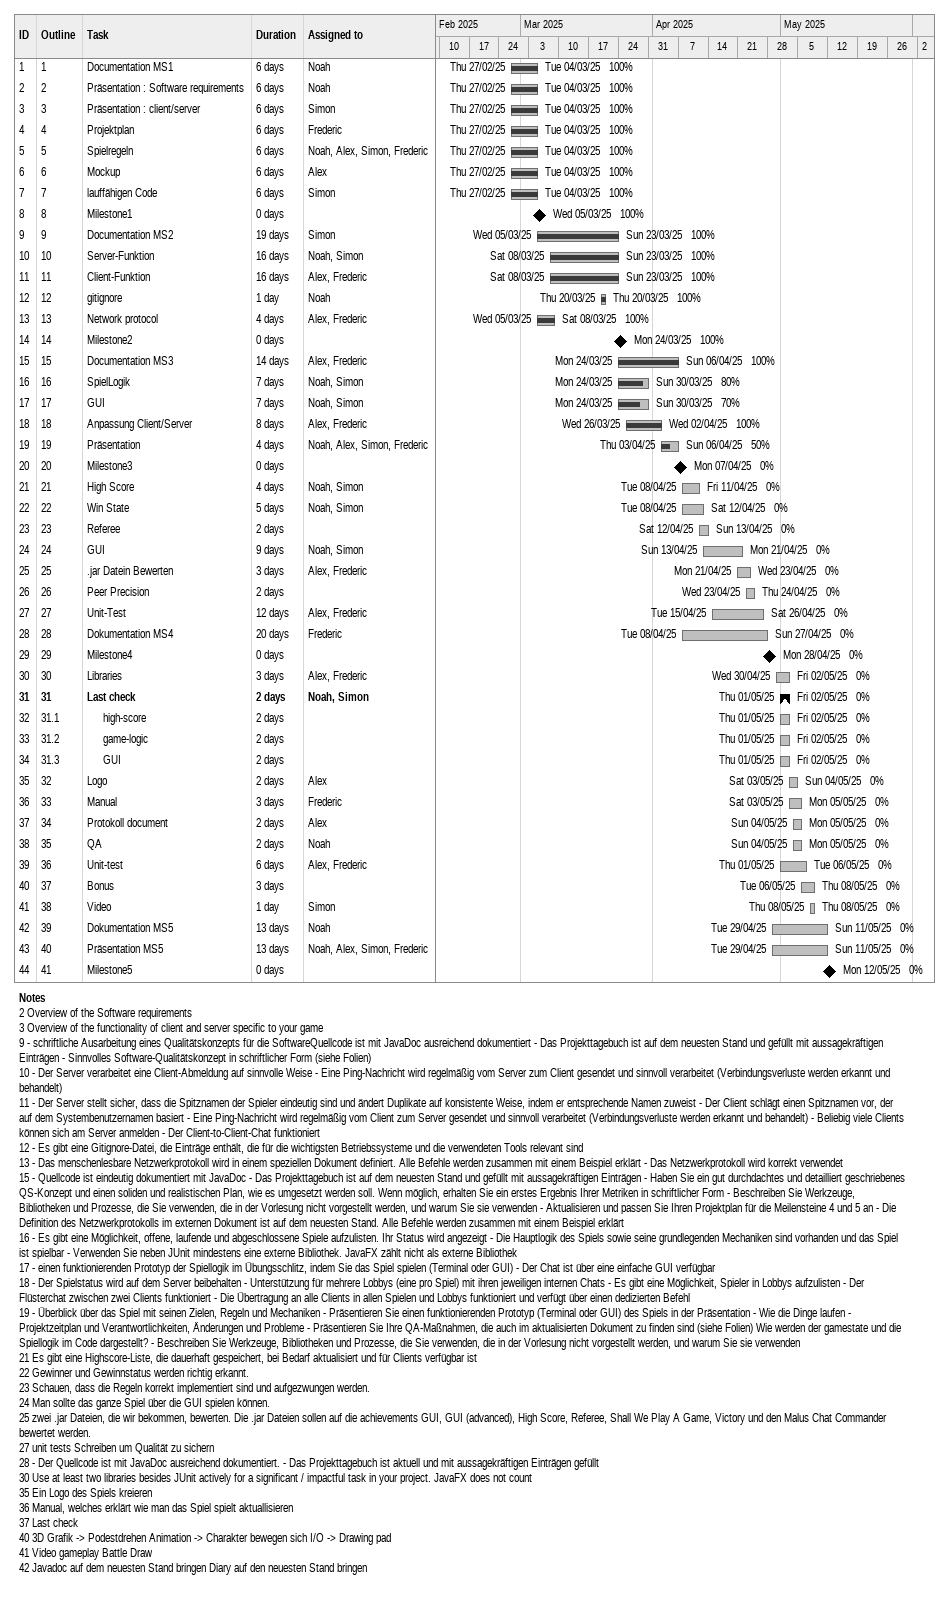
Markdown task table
| ID | WBS | Task | Duration | Start | Finish | Resources | % complete |
|---|---|---|---|---|---|---|---|
| 1 | 1 | Documentation MS1 | 6d | 2025-02-27 | 2025-03-04 | Noah | 100 |
| 2 | 2 | Präsentation : Software requirements | 6d | 2025-02-27 | 2025-03-04 | Noah | 100 |
| 3 | 3 | Präsentation : client/server | 6d | 2025-02-27 | 2025-03-04 | Simon | 100 |
| 4 | 4 | Projektplan | 6d | 2025-02-27 | 2025-03-04 | Frederic | 100 |
| 5 | 5 | Spielregeln | 6d | 2025-02-27 | 2025-03-04 | Noah, Alex, Simon, Frederic | 100 |
| 6 | 6 | Mockup | 6d | 2025-02-27 | 2025-03-04 | Alex | 100 |
| 7 | 7 | lauffähigen Code | 6d | 2025-02-27 | 2025-03-04 | Simon | 100 |
| 8 | 8 | Milestone1 | 0d | 2025-03-05 | 2025-03-05 |  | 100 |
| 9 | 9 | Documentation MS2 | 19d | 2025-03-05 | 2025-03-23 | Simon | 100 |
| 10 | 10 | Server-Funktion | 16d | 2025-03-08 | 2025-03-23 | Noah, Simon | 100 |
| 11 | 11 | Client-Funktion | 16d | 2025-03-08 | 2025-03-23 | Alex, Frederic | 100 |
| 12 | 12 | gitignore | 1d | 2025-03-20 | 2025-03-20 | Noah | 100 |
| 13 | 13 | Network protocol | 4d | 2025-03-05 | 2025-03-08 | Alex, Frederic | 100 |
| 14 | 14 | Milestone2 | 0d | 2025-03-24 | 2025-03-24 |  | 100 |
| 15 | 15 | Documentation MS3 | 14d | 2025-03-24 | 2025-04-06 | Alex, Frederic | 100 |
| 16 | 16 | SpielLogik | 7d | 2025-03-24 | 2025-03-30 | Noah, Simon | 80 |
| 17 | 17 | GUI | 7d | 2025-03-24 | 2025-03-30 | Noah, Simon | 70 |
| 18 | 18 | Anpassung Client/Server | 8d | 2025-03-26 | 2025-04-02 | Alex, Frederic | 100 |
| 19 | 19 | Präsentation | 4d | 2025-04-03 | 2025-04-06 | Noah, Alex, Simon, Frederic | 50 |
| 20 | 20 | Milestone3 | 0d | 2025-04-07 | 2025-04-07 |  | 0 |
| 21 | 21 | High Score | 4d | 2025-04-08 | 2025-04-11 | Noah, Simon | 0 |
| 22 | 22 | Win State | 5d | 2025-04-08 | 2025-04-12 | Noah, Simon | 0 |
| 23 | 23 | Referee | 2d | 2025-04-12 | 2025-04-13 |  | 0 |
| 24 | 24 | GUI | 9d | 2025-04-13 | 2025-04-21 | Noah, Simon | 0 |
| 25 | 25 | .jar Datein Bewerten | 3d | 2025-04-21 | 2025-04-23 | Alex, Frederic | 0 |
| 26 | 26 | Peer Precision | 2d | 2025-04-23 | 2025-04-24 |  | 0 |
| 27 | 27 | Unit-Test | 12d | 2025-04-15 | 2025-04-26 | Alex, Frederic | 0 |
| 28 | 28 | Dokumentation MS4 | 20d | 2025-04-08 | 2025-04-27 | Frederic | 0 |
| 29 | 29 | Milestone4 | 0d | 2025-04-28 | 2025-04-28 |  | 0 |
| 30 | 30 | Libraries | 3d | 2025-04-30 | 2025-05-02 | Alex, Frederic | 0 |
| 31 | 31 | **Last check** | 2d | 2025-05-01 | 2025-05-02 | Noah, Simon | 0 |
| 32 | 31.1 | high-score | 2d | 2025-05-01 | 2025-05-02 |  | 0 |
| 33 | 31.2 | game-logic | 2d | 2025-05-01 | 2025-05-02 |  | 0 |
| 34 | 31.3 | GUI | 2d | 2025-05-01 | 2025-05-02 |  | 0 |
| 35 | 32 | Logo | 2d | 2025-05-03 | 2025-05-04 | Alex | 0 |
| 36 | 33 | Manual | 3d | 2025-05-03 | 2025-05-05 | Frederic | 0 |
| 37 | 34 | Protokoll document | 2d | 2025-05-04 | 2025-05-05 | Alex | 0 |
| 38 | 35 | QA | 2d | 2025-05-04 | 2025-05-05 | Noah | 0 |
| 39 | 36 | Unit-test | 6d | 2025-05-01 | 2025-05-06 | Alex, Frederic | 0 |
| 40 | 37 | Bonus | 3d | 2025-05-06 | 2025-05-08 |  | 0 |
| 41 | 38 | Video | 1d | 2025-05-08 | 2025-05-08 | Simon | 0 |
| 42 | 39 | Dokumentation MS5 | 13d | 2025-04-29 | 2025-05-11 | Noah | 0 |
| 43 | 40 | Präsentation MS5 | 13d | 2025-04-29 | 2025-05-11 | Noah, Alex, Simon, Frederic | 0 |
| 44 | 41 | Milestone5 | 0d | 2025-05-12 | 2025-05-12 |  | 0 |

Notes
- 2: Overview of the Software requirements
- 3: Overview of the functionality of client and server specific to your game
- 9: - schriftliche Ausarbeitung eines Qualitätskonzepts für die SoftwareQuellcode ist mit JavaDoc ausreichend dokumentiert - Das Projekttagebuch ist auf dem neuesten Stand und gefüllt mit aussagekräftigen Einträgen - Sinnvolles Software-Qualitätskonzept in schriftlicher Form (siehe Folien)
- 10: - Der Server verarbeitet eine Client-Abmeldung auf sinnvolle Weise - Eine Ping-Nachricht wird regelmäßig vom Server zum Client gesendet und sinnvoll verarbeitet (Verbindungsverluste werden erkannt und behandelt)
- 11: - Der Server stellt sicher, dass die Spitznamen der Spieler eindeutig sind und ändert Duplikate auf konsistente Weise, indem er entsprechende Namen zuweist - Der Client schlägt einen Spitznamen vor, der auf dem Systembenutzernamen basiert - Eine Ping-Nachricht wird regelmäßig vom Client zum Server gesendet und sinnvoll verarbeitet (Verbindungsverluste werden erkannt und behandelt) - Beliebig viele Clients können sich am Server anmelden - Der Client-to-Client-Chat funktioniert
- 12: - Es gibt eine Gitignore-Datei, die Einträge enthält, die für die wichtigsten Betriebssysteme und die verwendeten Tools relevant sind
- 13: - Das menschenlesbare Netzwerkprotokoll wird in einem speziellen Dokument definiert. Alle Befehle werden zusammen mit einem Beispiel erklärt - Das Netzwerkprotokoll wird korrekt verwendet
- 15: - Quellcode ist eindeutig dokumentiert mit JavaDoc - Das Projekttagebuch ist auf dem neuesten Stand und gefüllt mit aussagekräftigen Einträgen - Haben Sie ein gut durchdachtes und detailliert geschriebenes QS-Konzept und einen soliden und realistischen Plan, wie es umgesetzt werden soll. Wenn möglich, erhalten Sie ein erstes Ergebnis Ihrer Metriken in schriftlicher Form - Beschreiben Sie Werkzeuge, Bibliotheken und Prozesse, die Sie verwenden, die in der Vorlesung nicht vorgestellt werden, und warum Sie sie verwenden - Aktualisieren und passen Sie Ihren Projektplan für die Meilensteine 4 und 5 an - Die Definition des Netzwerkprotokolls im externen Dokument ist auf dem neuesten Stand. Alle Befehle werden zusammen mit einem Beispiel erklärt
- 16: - Es gibt eine Möglichkeit, offene, laufende und abgeschlossene Spiele aufzulisten. Ihr Status wird angezeigt - Die Hauptlogik des Spiels sowie seine grundlegenden Mechaniken sind vorhanden und das Spiel ist spielbar - Verwenden Sie neben JUnit mindestens eine externe Bibliothek. JavaFX zählt nicht als externe Bibliothek
- 17: - einen funktionierenden Prototyp der Spiellogik im Übungsschlitz, indem Sie das Spiel spielen (Terminal oder GUI) - Der Chat ist über eine einfache GUI verfügbar
- 18: - Der Spielstatus wird auf dem Server beibehalten - Unterstützung für mehrere Lobbys (eine pro Spiel) mit ihren jeweiligen internen Chats - Es gibt eine Möglichkeit, Spieler in Lobbys aufzulisten - Der Flüsterchat zwischen zwei Clients funktioniert - Die Übertragung an alle Clients in allen Spielen und Lobbys funktioniert und verfügt über einen dedizierten Befehl
- 19: - Überblick über das Spiel mit seinen Zielen, Regeln und Mechaniken - Präsentieren Sie einen funktionierenden Prototyp (Terminal oder GUI) des Spiels in der Präsentation - Wie die Dinge laufen - Projektzeitplan und Verantwortlichkeiten, Änderungen und Probleme - Präsentieren Sie Ihre QA-Maßnahmen, die auch im aktualisierten Dokument zu finden sind (siehe Folien) Wie werden der gamestate und die Spiellogik im Code dargestellt? - Beschreiben Sie Werkzeuge, Bibliotheken und Prozesse, die Sie verwenden, die in der Vorlesung nicht vorgestellt werden, und warum Sie sie verwenden
- 21: Es gibt eine Highscore-Liste, die dauerhaft gespeichert, bei Bedarf aktualisiert und für Clients verfügbar ist
- 22: Gewinner und Gewinnstatus werden richtig erkannt.
- 23: Schauen, dass die Regeln korrekt implementiert sind und aufgezwungen werden.
- 24: Man sollte das ganze Spiel über die GUI spielen können.
- 25: zwei .jar Dateien, die wir bekommen, bewerten. Die .jar Dateien sollen auf die achievements GUI, GUI (advanced), High Score, Referee, Shall We Play A Game, Victory und den Malus Chat Commander bewertet werden.
- 27: unit tests Schreiben um Qualität zu sichern
- 28: - Der Quellcode ist mit JavaDoc ausreichend dokumentiert. - Das Projekttagebuch ist aktuell und mit aussagekräftigen Einträgen gefüllt
- 30: Use at least two libraries besides JUnit actively for a significant / impactful task in your project. JavaFX does not count
- 35: Ein Logo des Spiels kreieren
- 36: Manual, welches erklärt wie man das Spiel spielt aktuallisieren
- 37: Last check
- 40: 3D Grafik -> Podestdrehen Animation -> Charakter bewegen sich I/O -> Drawing pad
- 41: Video gameplay Battle Draw
- 42: Javadoc auf dem neuesten Stand bringen Diary auf den neuesten Stand bringen
